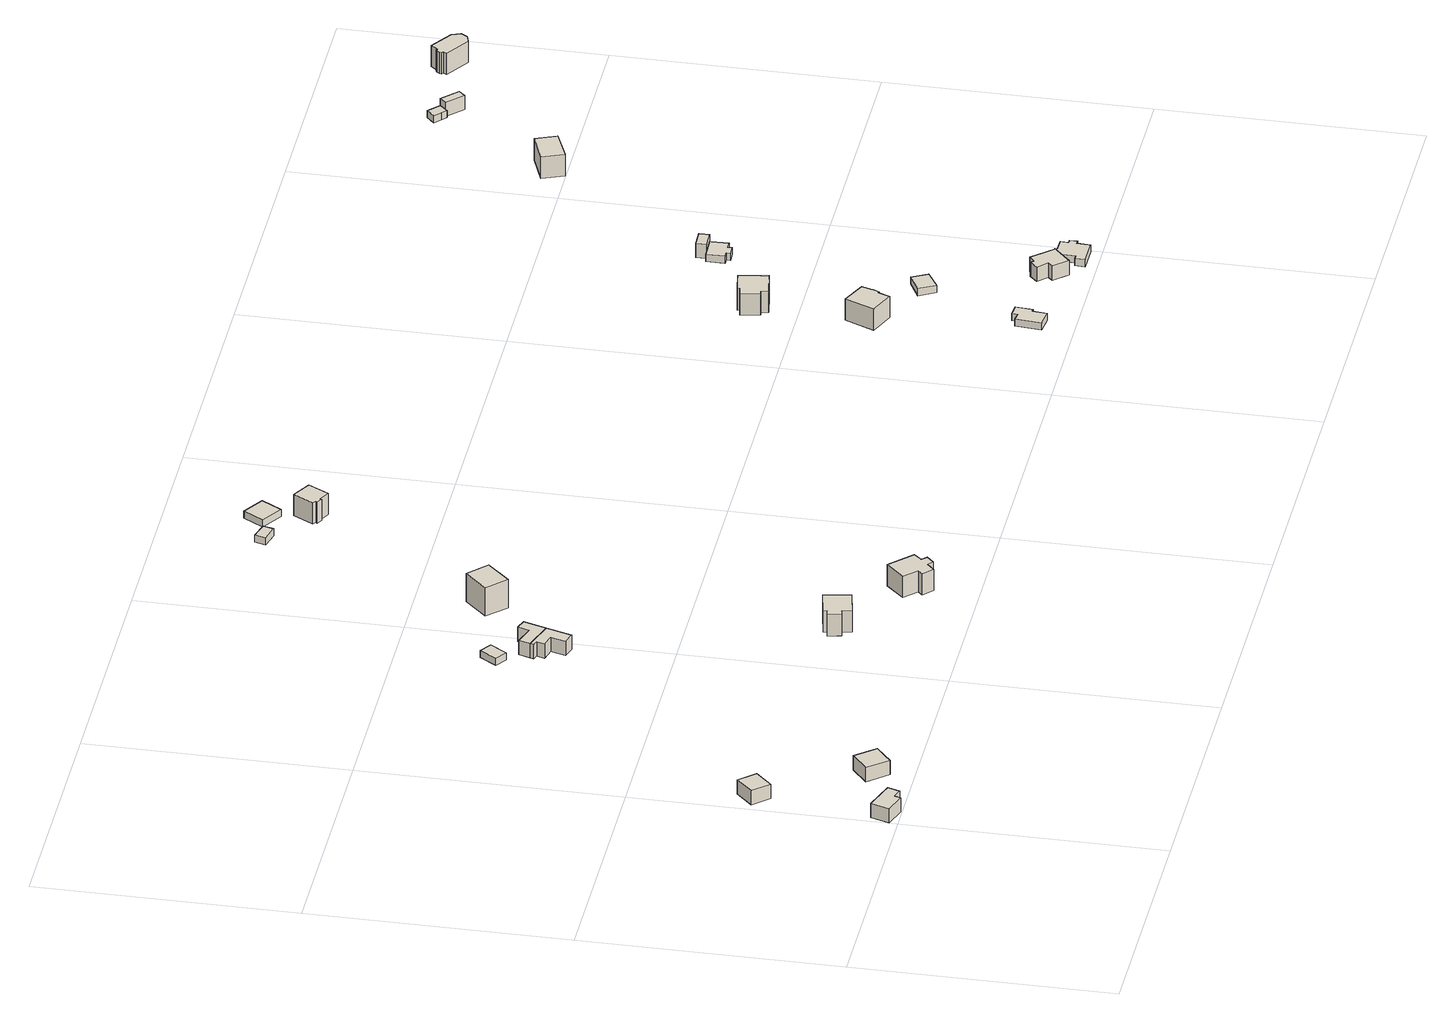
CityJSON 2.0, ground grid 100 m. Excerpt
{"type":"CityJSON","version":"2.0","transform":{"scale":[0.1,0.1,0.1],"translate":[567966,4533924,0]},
"CityObjects":{
"building1":{"type":"Building","geometry":[{"type":"MultiSurface","lod":"1","boundaries":[[[0,1,2,3,4,5]],[[0,5,6,7]],[[5,4,8,6]],[[4,3,9,8]],[[3,2,10,9]],[[2,1,11,10]],[[1,0,7,11]],[[7,6,8,9,10,11]]]}]},
"building2":{"type":"Building","geometry":[{"type":"MultiSurface","lod":"1","boundaries":[[[12,13,14,15]],[[12,15,16,17]],[[15,14,18,16]],[[14,13,19,18]],[[13,12,17,19]],[[17,16,18,19]]]}]},
"building3":{"type":"Building","geometry":[{"type":"MultiSurface","lod":"1","boundaries":[[[20,21,22,23]],[[20,23,24,25]],[[23,22,26,24]],[[22,21,27,26]],[[21,20,25,27]],[[25,24,26,27]]]}]},
"building4":{"type":"Building","geometry":[{"type":"MultiSurface","lod":"1","boundaries":[[[28,29,30,31]],[[28,31,32,33]],[[31,30,34,32]],[[30,29,35,34]],[[29,28,33,35]],[[33,32,34,35]]]}]},
"building5":{"type":"Building","geometry":[{"type":"MultiSurface","lod":"1","boundaries":[[[36,37,38,39,40,41,42,43]],[[36,43,44,45]],[[43,42,46,44]],[[42,41,47,46]],[[41,40,48,47]],[[40,39,49,48]],[[39,38,50,49]],[[38,37,51,50]],[[37,36,45,51]],[[45,44,46,47,48,49,50,51]]]}]},
"building6":{"type":"Building","geometry":[{"type":"MultiSurface","lod":"1","boundaries":[[[37,36,52,53,54,55]],[[37,55,56,51]],[[55,54,57,56]],[[54,53,58,57]],[[53,52,59,58]],[[52,36,45,59]],[[36,37,51,45]],[[51,56,57,58,59,45]]]}]},
"building7":{"type":"Building","geometry":[{"type":"MultiSurface","lod":"1","boundaries":[[[60,61,62,63,64,65,66,67]],[[60,67,68,69]],[[67,66,70,68]],[[66,65,71,70]],[[65,64,72,71]],[[64,63,73,72]],[[63,62,74,73]],[[62,61,75,74]],[[61,60,69,75]],[[69,68,70,71,72,73,74,75]]]}]},
"building8":{"type":"Building","geometry":[{"type":"MultiSurface","lod":"1","boundaries":[[[76,77,78,79,80,81,82,83,84,85]],[[76,85,86,87]],[[85,84,88,86]],[[84,83,89,88]],[[83,82,90,89]],[[82,81,91,90]],[[81,80,92,91]],[[80,79,93,92]],[[79,78,94,93]],[[78,77,95,94]],[[77,76,87,95]],[[87,86,88,89,90,91,92,93,94,95]]]}]},
"building9":{"type":"Building","geometry":[{"type":"MultiSurface","lod":"1","boundaries":[[[96,97,98,99]],[[96,99,100,101]],[[99,98,102,100]],[[98,97,103,102]],[[97,96,101,103]],[[101,100,102,103]]]}]},
"building10":{"type":"Building","geometry":[{"type":"MultiSurface","lod":"1","boundaries":[[[104,105,106,107]],[[104,107,108,109]],[[107,106,110,108]],[[106,105,111,110]],[[105,104,109,111]],[[109,108,110,111]]]}]},
"building11":{"type":"Building","geometry":[{"type":"MultiSurface","lod":"1","boundaries":[[[112,113,114,115,116,117,118,119]],[[112,119,120,121]],[[119,118,122,120]],[[118,117,123,122]],[[117,116,124,123]],[[116,115,125,124]],[[115,114,126,125]],[[114,113,127,126]],[[113,112,121,127]],[[121,120,122,123,124,125,126,127]]]}]},
"building12":{"type":"Building","geometry":[{"type":"MultiSurface","lod":"1","boundaries":[[[128,129,130,131]],[[128,131,132,133]],[[131,130,134,132]],[[130,129,135,134]],[[129,128,133,135]],[[133,132,134,135]]]}]},
"building13":{"type":"Building","geometry":[{"type":"MultiSurface","lod":"1","boundaries":[[[136,137,138,139,140,141,142,143]],[[136,143,144,145]],[[143,142,146,144]],[[142,141,147,146]],[[141,140,148,147]],[[140,139,149,148]],[[139,138,150,149]],[[138,137,151,150]],[[137,136,145,151]],[[145,144,146,147,148,149,150,151]]]}]},
"building14":{"type":"Building","geometry":[{"type":"MultiSurface","lod":"1","boundaries":[[[152,153,154,155,156,157,158,159]],[[152,159,160,161]],[[159,158,162,160]],[[158,157,163,162]],[[157,156,164,163]],[[156,155,165,164]],[[155,154,166,165]],[[154,153,167,166]],[[153,152,161,167]],[[161,160,162,163,164,165,166,167]]]}]},
"building15":{"type":"Building","geometry":[{"type":"MultiSurface","lod":"1","boundaries":[[[168,169,170,171,172,173,174,175]],[[168,175,176,177]],[[175,174,178,176]],[[174,173,179,178]],[[173,172,180,179]],[[172,171,181,180]],[[171,170,182,181]],[[170,169,183,182]],[[169,168,177,183]],[[177,176,178,179,180,181,182,183]]]}]},
"building16":{"type":"Building","geometry":[{"type":"MultiSurface","lod":"1","boundaries":[[[184,185,186,187]],[[184,187,188,189]],[[187,186,190,188]],[[186,185,191,190]],[[185,184,189,191]],[[189,188,190,191]]]}]},
"building17":{"type":"Building","geometry":[{"type":"MultiSurface","lod":"1","boundaries":[[[192,193,194,195,196,197,198,199]],[[192,199,200,201]],[[199,198,202,200]],[[198,197,203,202]],[[197,196,204,203]],[[196,195,205,204]],[[195,194,206,205]],[[194,193,207,206]],[[193,192,201,207]],[[201,200,202,203,204,205,206,207]]]}]},
"building18":{"type":"Building","geometry":[{"type":"MultiSurface","lod":"1","boundaries":[[[208,209,210,211,212,213,214,215,216,217,218,219]],[[208,219,220,221]],[[219,218,222,220]],[[218,217,223,222]],[[217,216,224,223]],[[216,215,225,224]],[[215,214,226,225]],[[214,213,227,226]],[[213,212,228,227]],[[212,211,229,228]],[[211,210,230,229]],[[210,209,231,230]],[[209,208,221,231]],[[221,220,222,223,224,225,226,227,228,229,230,231]]]}]},
"building19":{"type":"Building","geometry":[{"type":"MultiSurface","lod":"1","boundaries":[[[232,233,234,235,236,237,238,239,240]],[[232,240,241,242]],[[240,239,243,241]],[[239,238,244,243]],[[238,237,245,244]],[[237,236,246,245]],[[236,235,247,246]],[[235,234,248,247]],[[234,233,249,248]],[[233,232,242,249]],[[242,241,243,244,245,246,247,248,249]]]}]},
"building20":{"type":"Building","geometry":[{"type":"MultiSurface","lod":"1","boundaries":[[[250,251,238,237]],[[250,237,252,253]],[[237,238,254,252]],[[238,251,255,254]],[[251,250,253,255]],[[253,252,254,255]]]}]},
"building21":{"type":"Building","geometry":[{"type":"MultiSurface","lod":"1","boundaries":[[[256,257,258,259]],[[256,259,260,261]],[[259,258,262,260]],[[258,257,263,262]],[[257,256,261,263]],[[261,260,262,263]]]}]},
"building22":{"type":"Building","geometry":[{"type":"MultiSurface","lod":"1","boundaries":[[[264,265,266,267,268,269]],[[264,269,270,271]],[[269,268,272,270]],[[268,267,273,272]],[[267,266,274,273]],[[266,265,275,274]],[[265,264,271,275]],[[271,270,272,273,274,275]]]}]},
"building23":{"type":"Building","geometry":[{"type":"MultiSurface","lod":"1","boundaries":[[[269,268,276,277]],[[269,277,278,279]],[[277,276,280,278]],[[276,268,281,280]],[[268,269,279,281]],[[279,278,280,281]]]}]},
"building24":{"type":"Building","geometry":[{"type":"MultiSurface","lod":"1","boundaries":[[[282,283,284,285,286,287,288,289,290,291,292,293,294]],[[282,294,295,296]],[[294,293,297,295]],[[293,292,298,297]],[[292,291,299,298]],[[291,290,300,299]],[[290,289,301,300]],[[289,288,302,301]],[[288,287,303,302]],[[287,286,304,303]],[[286,285,305,304]],[[285,284,306,305]],[[284,283,307,306]],[[283,282,296,307]],[[296,295,297,298,299,300,301,302,303,304,305,306,307]]]}]}
},
"vertices":[
[30,106,0],[148,66,0],[132,18,0],[95,30,0],[88,6,0],[6,33,0],[6,33,60],[30,106,60],[88,6,60],[95,30,60],[132,18,60],[148,66,60],
[100,609,0],[156,548,0],[92,484,0],[36,546,0],[36,546,60],[100,609,60],[92,484,60],[156,548,60],
[332,92,0],[268,169,0],[340,229,0],[405,152,0],[405,152,60],[332,92,60],[340,229,60],[268,169,60],
[896,1662,0],[852,1597,0],[807,1627,0],[851,1693,0],[851,1693,30],[896,1662,30],[807,1627,30],[852,1597,30],
[882,1516,0],[998,1478,0],[967,1379,0],[921,1393,0],[937,1450,0],[888,1464,0],[897,1495,0],[877,1502,0],[877,1502,60],[882,1516,60],[897,1495,60],[888,1464,60],[937,1450,60],[921,1393,60],[967,1379,60],[998,1478,60],
[896,1560,0],[970,1536,0],[985,1580,0],[1026,1567,0],[1026,1567,60],[985,1580,60],[970,1536,60],[896,1560,60],
[1376,429,0],[1270,407,0],[1262,444,0],[1238,439,0],[1227,491,0],[1253,496,0],[1251,510,0],[1358,531,0],[1358,531,90],[1376,429,90],[1251,510,90],[1253,496,90],[1227,491,90],[1238,439,90],[1262,444,90],[1270,407,90],
[1682,209,0],[1653,181,0],[1634,199,0],[1604,171,0],[1567,206,0],[1584,224,0],[1536,272,0],[1606,342,0],[1691,258,0],[1664,228,0],[1664,228,90],[1682,209,90],[1691,258,90],[1606,342,90],[1536,272,90],[1584,224,90],[1567,206,90],[1604,171,90],[1634,199,90],[1653,181,90],
[1291,1745,0],[1204,1656,0],[1133,1727,0],[1218,1814,0],[1218,1814,120],[1291,1745,120],[1133,1727,120],[1204,1656,120],
[1479,2639,0],[1546,2619,0],[1535,2579,0],[1468,2596,0],[1468,2596,30],[1479,2639,30],[1535,2579,30],[1546,2619,30],
[1685,2534,0],[1759,2492,0],[1715,2413,0],[1672,2434,0],[1669,2429,0],[1648,2441,0],[1652,2447,0],[1640,2455,0],[1640,2455,90],[1685,2534,90],[1652,2447,90],[1648,2441,90],[1669,2429,90],[1672,2434,90],[1715,2413,90],[1759,2492,90],
[1586,2629,0],[1634,2707,0],[1717,2656,0],[1670,2577,0],[1670,2577,30],[1586,2629,30],[1717,2656,30],[1634,2707,30],
[3478,215,0],[3481,237,0],[3528,233,0],[3522,167,0],[3510,167,0],[3505,112,0],[3436,119,0],[3445,219,0],[3445,219,30],[3478,215,30],[3436,119,30],[3505,112,30],[3510,167,30],[3522,167,30],[3528,233,30],[3481,237,30],
[3372,828,0],[3467,785,0],[3453,744,0],[3455,743,0],[3443,716,0],[3436,719,0],[3419,674,0],[3322,714,0],[3322,714,90],[3372,828,90],[3419,674,90],[3436,719,90],[3443,716,90],[3455,743,90],[3453,744,90],[3467,785,90],
[3459,1239,0],[3478,1127,0],[3372,1109,0],[3367,1137,0],[3349,1134,0],[3337,1209,0],[3371,1214,0],[3369,1224,0],[3369,1224,90],[3459,1239,90],[3371,1214,90],[3337,1209,90],[3349,1134,90],[3367,1137,90],[3372,1109,90],[3478,1127,90],
[3659,641,0],[3691,581,0],[3619,538,0],[3585,601,0],[3585,601,30],[3659,641,30],[3619,538,30],[3691,581,30],
[3801,216,0],[3825,236,0],[3898,156,0],[3827,92,0],[3779,145,0],[3796,162,0],[3761,199,0],[3791,227,0],[3791,227,60],[3801,216,60],[3761,199,60],[3796,162,60],[3779,145,60],[3827,92,60],[3898,156,60],[3825,236,60],
[3910,83,0],[3912,166,0],[3948,167,0],[3947,158,0],[4000,157,0],[3998,125,0],[4013,126,0],[4014,96,0],[3998,96,0],[3996,44,0],[3892,45,0],[3893,83,0],[3893,83,30],[3910,83,30],[3892,45,30],[3996,44,30],[3998,96,30],[4014,96,30],[4013,126,30],[3998,125,30],[4000,157,30],[3947,158,30],[3948,167,30],[3912,166,30],
[3739,1311,0],[3699,1309,0],[3698,1325,0],[3676,1325,0],[3674,1396,0],[3696,1397,0],[3765,1399,0],[3767,1328,0],[3738,1327,0],[3738,1327,30],[3739,1311,30],[3767,1328,30],[3765,1399,30],[3696,1397,30],[3674,1396,30],[3676,1325,30],[3698,1325,30],[3699,1309,30],
[3694,1437,0],[3763,1439,0],[3696,1397,60],[3694,1437,60],[3765,1399,60],[3763,1439,60],
[4281,2053,0],[4160,2003,0],[4126,2086,0],[4248,2134,0],[4248,2134,90],[4281,2053,90],[4126,2086,90],[4160,2003,90],
[4476,2496,0],[4455,2514,0],[4430,2536,0],[4461,2566,0],[4504,2526,0],[4481,2502,0],[4481,2502,30],[4476,2496,30],[4504,2526,30],[4461,2566,30],[4430,2536,30],[4455,2514,30],
[4565,2468,0],[4541,2444,0],[4541,2444,60],[4481,2502,60],[4565,2468,60],[4504,2526,60],
[4808,2616,0],[4895,2559,0],[4907,2525,0],[4893,2501,0],[4860,2491,0],[4765,2551,0],[4772,2566,0],[4767,2570,0],[4767,2577,0],[4775,2590,0],[4781,2590,0],[4784,2593,0],[4788,2590,0],[4788,2590,90],[4808,2616,90],[4784,2593,90],[4781,2590,90],[4775,2590,90],[4767,2577,90],[4767,2570,90],[4772,2566,90],[4765,2551,90],[4860,2491,90],[4893,2501,90],[4907,2525,90],[4895,2559,90]
]}
